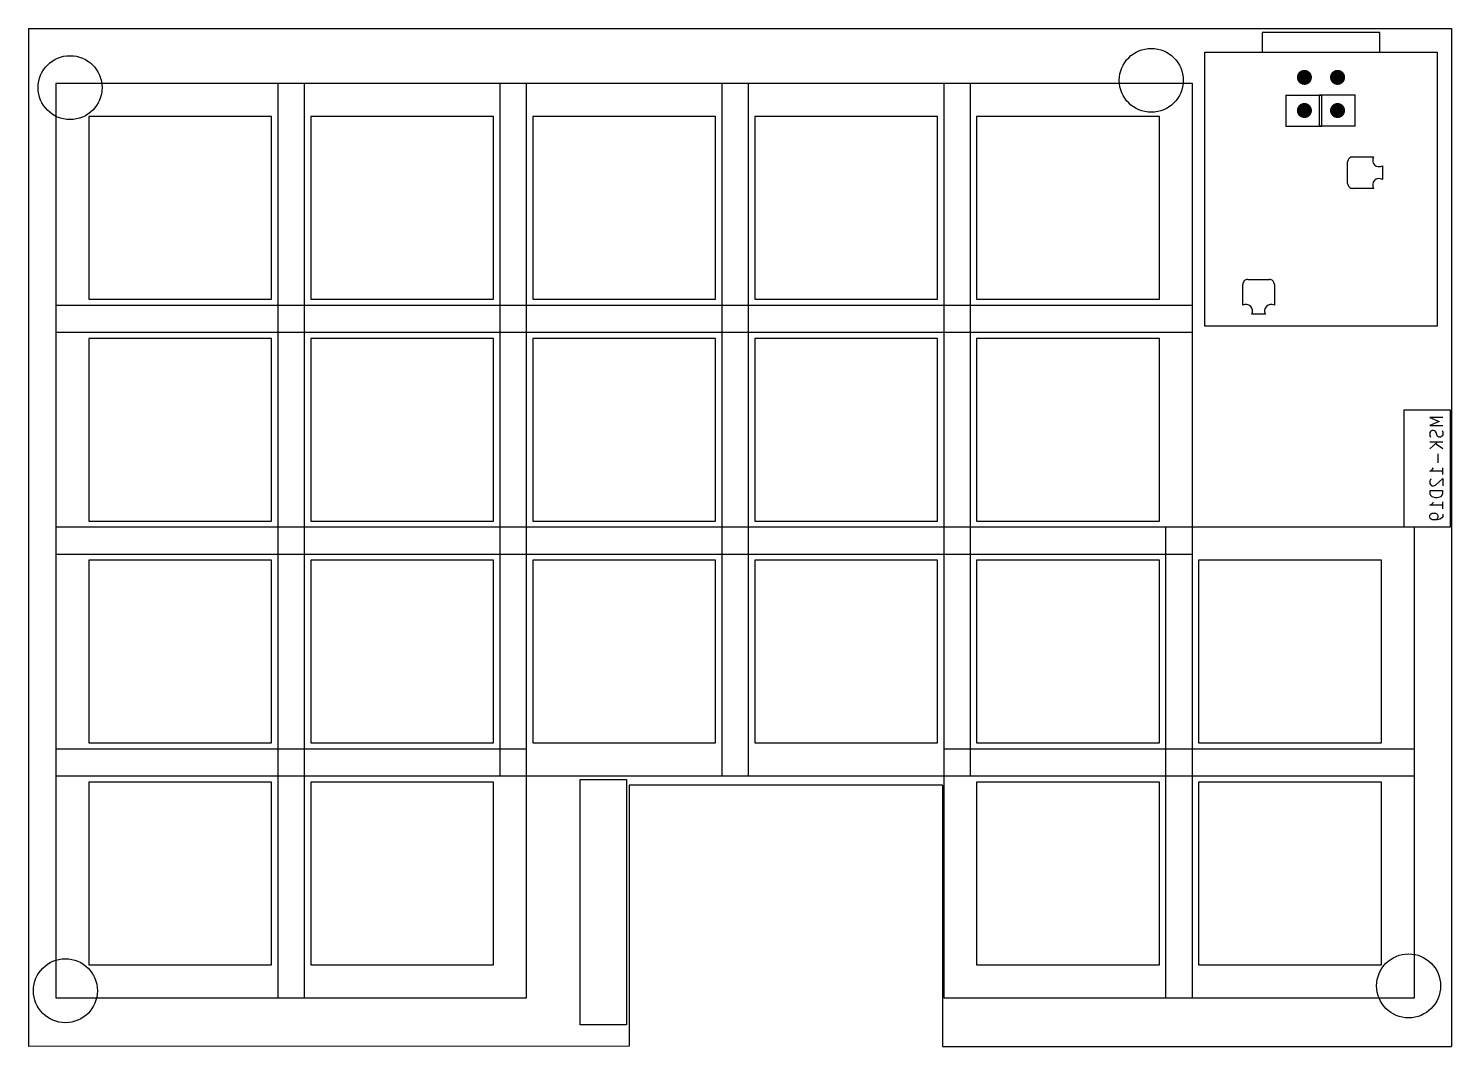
# Model space of a CAD drawing. Extents: x 95 to 204, y -129 to -51.
import ezdxf

# ---------------------------------------------------------------- set-up
doc = ezdxf.new("R2010")
doc.units = 0
doc.layers.add('BLACK', color=7, linetype='CONTINUOUS')

msp = doc.modelspace()

# ---------------------------------------------------------------- linework, layer by layer
at = {"layer": 'BLACK', "linetype": 'CONTINUOUS'}
for p, q in [((95, -51.025), (204, -51.025)), ((95, -51.025), (95, -129.025)), ((204, -51.025), (204, -129.025)), ((198.5, -51.344), (189.5, -51.344)), ((189.5, -51.344), (189.5, -52.844)), ((198.5, -52.844), (198.5, -51.344)), ((185.11, -73.844), (185.11, -52.844)), ((185.11, -52.844), (202.89, -52.844)), ((189.5, -52.844), (198.5, -52.844)), ((202.89, -52.844), (202.89, -73.844)), ((97.1006, -55.2419), (97.1006, -74.2919)), ((116.1506, -55.2419), (97.1006, -55.2419)), ((114.1006, -55.2419), (114.1006, -74.2919)), ((133.1506, -55.2419), (114.1006, -55.2419)), ((116.1506, -74.2919), (116.1506, -55.2419)), ((131.1006, -55.2419), (131.1006, -74.2919)), ((150.1506, -55.2419), (131.1006, -55.2419)), ((133.1506, -74.2919), (133.1506, -55.2419)), ((148.1006, -55.2419), (148.1006, -74.2919)), ((167.1506, -55.2419), (148.1006, -55.2419)), ((150.1506, -74.2919), (150.1506, -55.2419)), ((165.1006, -55.2419), (165.1006, -74.2919)), ((184.1506, -55.2419), (165.1006, -55.2419)), ((167.1506, -74.2919), (167.1506, -55.2419)), ((184.1506, -74.2919), (184.1506, -55.2419)), ((191.3153, -56.1248), (191.3153, -58.5248)), ((191.3153, -56.1248), (194.0653, -56.1248)), ((193.8592, -56.1194), (193.8592, -58.5194)), ((193.8592, -56.1194), (196.6092, -56.1194)), ((194.0653, -58.5248), (194.0653, -56.1248)), ((196.6092, -58.5194), (196.6092, -56.1194)), ((99.6256, -57.7669), (99.6256, -71.7669)), ((113.6256, -57.7669), (99.6256, -57.7669)), ((113.6256, -71.7669), (113.6256, -57.7669)), ((116.6256, -57.7669), (116.6256, -71.7669)), ((130.6256, -57.7669), (116.6256, -57.7669)), ((130.6256, -71.7669), (130.6256, -57.7669)), ((133.6256, -57.7669), (133.6256, -71.7669)), ((147.6256, -57.7669), (133.6256, -57.7669)), ((147.6256, -71.7669), (147.6256, -57.7669)), ((150.6256, -57.7669), (150.6256, -71.7669)), ((164.6256, -57.7669), (150.6256, -57.7669)), ((164.6256, -71.7669), (164.6256, -57.7669)), ((167.6256, -57.7669), (167.6256, -71.7669)), ((181.6256, -57.7669), (167.6256, -57.7669)), ((181.6256, -71.7669), (181.6256, -57.7669)), ((194.0653, -58.5248), (191.3153, -58.5248)), ((196.6092, -58.5194), (193.8592, -58.5194)), ((196.421753, -60.866247), (198.021953, -60.866247)), ((196.040753, -62.898247), (196.040753, -61.247247)), ((198.707753, -61.552047), (198.707753, -62.593447)), ((198.021953, -63.279247), (196.421753, -63.279247)), ((188.014753, -72.235953), (188.014753, -70.635753)), ((188.395753, -70.254753), (190.046753, -70.254753)), ((190.427753, -70.635753), (190.427753, -72.235953)), ((99.6256, -71.7669), (113.6256, -71.7669)), ((116.6256, -71.7669), (130.6256, -71.7669)), ((133.6256, -71.7669), (147.6256, -71.7669)), ((150.6256, -71.7669), (164.6256, -71.7669)), ((167.6256, -71.7669), (181.6256, -71.7669)), ((97.1006, -72.2419), (97.1006, -91.2919)), ((116.1506, -72.2419), (97.1006, -72.2419)), ((114.1006, -72.2419), (114.1006, -91.2919)), ((133.1506, -72.2419), (114.1006, -72.2419)), ((116.1506, -91.2919), (116.1506, -72.2419)), ((131.1006, -72.2419), (131.1006, -91.2919)), ((150.1506, -72.2419), (131.1006, -72.2419)), ((133.1506, -91.2919), (133.1506, -72.2419)), ((148.1006, -72.2419), (148.1006, -91.2919)), ((167.1506, -72.2419), (148.1006, -72.2419)), ((150.1506, -91.2919), (150.1506, -72.2419)), ((165.1006, -72.2419), (165.1006, -91.2919)), ((184.1506, -72.2419), (165.1006, -72.2419)), ((167.1506, -91.2919), (167.1506, -72.2419)), ((184.1506, -91.2919), (184.1506, -72.2419)), ((189.741953, -72.921753), (188.700553, -72.921753)), ((202.89, -73.844), (185.11, -73.844)), ((97.1006, -74.2919), (116.1506, -74.2919)), ((99.6256, -74.7669), (99.6256, -88.7669)), ((113.6256, -74.7669), (99.6256, -74.7669)), ((113.6256, -88.7669), (113.6256, -74.7669)), ((114.1006, -74.2919), (133.1506, -74.2919)), ((116.6256, -74.7669), (116.6256, -88.7669)), ((130.6256, -74.7669), (116.6256, -74.7669)), ((130.6256, -88.7669), (130.6256, -74.7669)), ((131.1006, -74.2919), (150.1506, -74.2919)), ((133.6256, -74.7669), (133.6256, -88.7669)), ((147.6256, -74.7669), (133.6256, -74.7669)), ((147.6256, -88.7669), (147.6256, -74.7669)), ((148.1006, -74.2919), (167.1506, -74.2919)), ((150.6256, -74.7669), (150.6256, -88.7669)), ((164.6256, -74.7669), (150.6256, -74.7669)), ((164.6256, -88.7669), (164.6256, -74.7669)), ((165.1006, -74.2919), (184.1506, -74.2919)), ((167.6256, -74.7669), (167.6256, -88.7669)), ((181.6256, -74.7669), (167.6256, -74.7669)), ((181.6256, -88.7669), (181.6256, -74.7669)), ((200.3825, -80.2315), (203.8825, -80.2315)), ((200.3825, -89.2315), (200.3825, -80.2315)), ((203.8825, -80.2315), (203.8825, -89.2315)), ((203.337319, -80.831499), (202.337319, -80.831499)), ((202.337319, -80.831499), (203.051604, -81.131499)), ((203.051604, -81.131499), (202.337319, -81.431499)), ((202.337319, -81.431499), (203.337319, -81.431499)), ((202.384938, -81.902927), (202.337319, -81.988642)), ((202.337319, -81.988642), (202.337319, -82.202927)), ((202.337319, -82.202927), (202.384938, -82.331499)), ((203.337319, -82.717213), (202.337319, -82.717213)), ((202.337319, -83.231499), (202.908747, -82.717213)), ((202.432557, -81.86007), (202.384938, -81.902927)), ((202.527795, -81.817213), (202.432557, -81.86007)), ((202.623033, -81.817213), (202.527795, -81.817213)), ((202.718271, -81.86007), (202.623033, -81.817213)), ((202.76589, -81.902927), (202.718271, -81.86007)), ((202.813509, -81.988642), (202.76589, -81.902927)), ((202.861128, -82.16007), (202.813509, -81.988642)), ((202.908747, -82.245785), (202.861128, -82.16007)), ((202.956366, -82.288642), (202.908747, -82.245785)), ((203.051604, -82.331499), (202.956366, -82.288642)), ((203.146842, -82.331499), (203.051604, -82.331499)), ((203.24208, -82.288642), (203.146842, -82.331499)), ((203.2897, -82.245785), (203.24208, -82.288642)), ((203.2897, -81.817213), (203.337319, -81.945785)), ((203.337319, -82.16007), (203.2897, -82.245785)), ((203.337319, -81.945785), (203.337319, -82.16007)), ((203.337319, -83.231499), (202.76589, -82.845785)), ((202.956366, -83.617213), (202.956366, -84.302928)), ((202.337319, -84.945785), (202.480176, -84.860071)), ((203.337319, -84.945785), (202.337319, -84.945785)), ((202.480176, -84.860071), (202.575414, -84.774356)), ((202.575414, -84.774356), (202.623033, -84.688642)), ((203.337319, -85.202928), (203.337319, -84.688642)), ((202.384938, -85.588642), (202.337319, -85.674357)), ((202.337319, -85.674357), (202.337319, -85.888642)), ((202.337319, -85.888642), (202.384938, -85.974357)), ((202.432557, -85.545785), (202.384938, -85.588642)), ((202.384938, -85.974357), (202.432557, -86.017214)), ((202.432557, -86.017214), (202.527795, -86.060071)), ((202.527795, -86.060071), (202.623033, -86.060071)), ((202.623033, -86.060071), (202.76589, -86.017214)), ((202.76589, -86.017214), (203.337319, -85.502928)), ((203.337319, -85.502928), (203.337319, -86.060071)), ((203.337319, -86.445785), (202.337319, -86.445785)), ((202.337319, -86.445785), (202.337319, -86.660071)), ((202.337319, -86.660071), (202.384938, -86.788642)), ((202.384938, -86.788642), (202.480176, -86.874357)), ((202.480176, -86.874357), (202.575414, -86.917214)), ((202.575414, -86.917214), (202.76589, -86.960071)), ((202.76589, -86.960071), (202.908747, -86.960071)), ((202.908747, -86.960071), (203.099223, -86.917214)), ((203.099223, -86.917214), (203.194461, -86.874357)), ((203.194461, -86.874357), (203.2897, -86.788642)), ((203.2897, -86.788642), (203.337319, -86.660071)), ((203.337319, -86.660071), (203.337319, -86.445785)), ((202.337319, -87.560071), (202.480176, -87.474357)), ((203.337319, -87.560071), (202.337319, -87.560071)), ((202.337319, -88.3315), (202.384938, -88.245785)), ((202.384938, -88.245785), (202.432557, -88.202928)), ((202.432557, -88.202928), (202.527795, -88.160071)), ((202.480176, -87.474357), (202.575414, -87.388642)), ((202.527795, -88.160071), (202.76589, -88.160071)), ((202.575414, -87.388642), (202.623033, -87.302928)), ((202.76589, -88.160071), (202.861128, -88.202928)), ((202.861128, -88.202928), (202.908747, -88.245785)), ((202.908747, -88.245785), (202.956366, -88.3315)), ((203.337319, -87.817214), (203.337319, -87.302928)), ((203.337319, -88.245785), (203.337319, -88.417214)), ((97.1006, -89.2419), (97.1006, -108.2919)), ((116.1506, -89.2419), (97.1006, -89.2419)), ((99.6256, -88.7669), (113.6256, -88.7669)), ((114.1006, -89.2419), (114.1006, -108.2919)), ((133.1506, -89.2419), (114.1006, -89.2419)), ((116.1506, -108.2919), (116.1506, -89.2419)), ((116.6256, -88.7669), (130.6256, -88.7669)), ((131.1006, -89.2419), (131.1006, -108.2919)), ((150.1506, -89.2419), (131.1006, -89.2419)), ((133.1506, -108.2919), (133.1506, -89.2419)), ((133.6256, -88.7669), (147.6256, -88.7669)), ((148.1006, -89.2419), (148.1006, -108.2919)), ((167.1506, -89.2419), (148.1006, -89.2419)), ((150.1506, -108.2919), (150.1506, -89.2419)), ((150.6256, -88.7669), (164.6256, -88.7669)), ((165.1006, -89.2419), (165.1006, -108.2919)), ((184.1506, -89.2419), (165.1006, -89.2419)), ((167.1506, -108.2919), (167.1506, -89.2419)), ((167.6256, -88.7669), (181.6256, -88.7669)), ((182.1006, -89.2419), (182.1006, -108.2919)), ((201.1506, -89.2419), (182.1006, -89.2419)), ((184.1506, -108.2919), (184.1506, -89.2419)), ((203.8825, -89.2315), (200.3825, -89.2315)), ((201.1506, -108.2919), (201.1506, -89.2419)), ((202.337319, -88.502928), (202.337319, -88.3315)), ((202.384938, -88.588643), (202.337319, -88.502928)), ((202.432557, -88.6315), (202.384938, -88.588643)), ((202.527795, -88.674357), (202.432557, -88.6315)), ((202.908747, -88.674357), (202.527795, -88.674357)), ((202.861128, -88.6315), (202.76589, -88.674357)), ((202.908747, -88.588643), (202.861128, -88.6315)), ((202.956366, -88.502928), (202.908747, -88.588643)), ((203.099223, -88.6315), (202.908747, -88.674357)), ((202.956366, -88.3315), (202.956366, -88.502928)), ((203.24208, -88.545785), (203.099223, -88.6315)), ((203.2897, -88.502928), (203.24208, -88.545785)), ((203.337319, -88.417214), (203.2897, -88.502928)), ((97.1006, -91.2919), (116.1506, -91.2919)), ((114.1006, -91.2919), (133.1506, -91.2919)), ((131.1006, -91.2919), (150.1506, -91.2919)), ((148.1006, -91.2919), (167.1506, -91.2919)), ((165.1006, -91.2919), (184.1506, -91.2919)), ((99.6256, -91.7669), (99.6256, -105.7669)), ((113.6256, -91.7669), (99.6256, -91.7669)), ((113.6256, -105.7669), (113.6256, -91.7669)), ((116.6256, -91.7669), (116.6256, -105.7669)), ((130.6256, -91.7669), (116.6256, -91.7669)), ((130.6256, -105.7669), (130.6256, -91.7669)), ((133.6256, -91.7669), (133.6256, -105.7669)), ((147.6256, -91.7669), (133.6256, -91.7669)), ((147.6256, -105.7669), (147.6256, -91.7669)), ((150.6256, -91.7669), (150.6256, -105.7669)), ((164.6256, -91.7669), (150.6256, -91.7669)), ((164.6256, -105.7669), (164.6256, -91.7669)), ((167.6256, -91.7669), (167.6256, -105.7669)), ((181.6256, -91.7669), (167.6256, -91.7669)), ((181.6256, -105.7669), (181.6256, -91.7669)), ((184.6256, -91.7669), (184.6256, -105.7669)), ((198.6256, -91.7669), (184.6256, -91.7669)), ((198.6256, -105.7669), (198.6256, -91.7669)), ((97.1006, -106.2419), (97.1006, -125.2919)), ((116.1506, -106.2419), (97.1006, -106.2419)), ((99.6256, -105.7669), (113.6256, -105.7669)), ((114.1006, -106.2419), (114.1006, -125.2919)), ((133.1506, -106.2419), (114.1006, -106.2419)), ((116.1506, -125.2919), (116.1506, -106.2419)), ((116.6256, -105.7669), (130.6256, -105.7669)), ((133.1506, -125.2919), (133.1506, -106.2419)), ((133.6256, -105.7669), (147.6256, -105.7669)), ((150.6256, -105.7669), (164.6256, -105.7669)), ((165.1006, -106.2419), (165.1006, -125.2919)), ((184.1506, -106.2419), (165.1006, -106.2419)), ((167.6256, -105.7669), (181.6256, -105.7669)), ((182.1006, -106.2419), (182.1006, -125.2919)), ((201.1506, -106.2419), (182.1006, -106.2419)), ((184.1506, -125.2919), (184.1506, -106.2419)), ((184.6256, -105.7669), (198.6256, -105.7669)), ((201.1506, -125.2919), (201.1506, -106.2419)), ((97.1006, -108.2919), (116.1506, -108.2919)), ((99.6256, -108.7669), (99.6256, -122.7669)), ((113.6256, -108.7669), (99.6256, -108.7669)), ((113.6256, -122.7669), (113.6256, -108.7669)), ((114.1006, -108.2919), (133.1506, -108.2919)), ((116.6256, -108.7669), (116.6256, -122.7669)), ((130.6256, -108.7669), (116.6256, -108.7669)), ((130.6256, -122.7669), (130.6256, -108.7669)), ((131.1006, -108.2919), (150.1506, -108.2919)), ((137.25, -108.5605), (140.8, -108.5605)), ((137.25, -127.3605), (137.25, -108.5605)), ((140.8, -108.5605), (140.8, -127.3605)), ((165, -109), (141, -109)), ((141, -109), (141, -129)), ((148.1006, -108.2919), (167.1506, -108.2919)), ((165, -109), (165, -129.025)), ((165.1006, -108.2919), (184.1506, -108.2919)), ((167.6256, -108.7669), (167.6256, -122.7669)), ((181.6256, -108.7669), (167.6256, -108.7669)), ((181.6256, -122.7669), (181.6256, -108.7669)), ((182.1006, -108.2919), (201.1506, -108.2919)), ((184.6256, -108.7669), (184.6256, -122.7669)), ((198.6256, -108.7669), (184.6256, -108.7669)), ((198.6256, -122.7669), (198.6256, -108.7669)), ((99.6256, -122.7669), (113.6256, -122.7669)), ((116.6256, -122.7669), (130.6256, -122.7669)), ((167.6256, -122.7669), (181.6256, -122.7669)), ((184.6256, -122.7669), (198.6256, -122.7669)), ((97.1006, -125.2919), (116.1506, -125.2919)), ((114.1006, -125.2919), (133.1506, -125.2919)), ((165.1006, -125.2919), (184.1506, -125.2919)), ((182.1006, -125.2919), (201.1506, -125.2919)), ((140.8, -127.3605), (137.25, -127.3605)), ((141, -129), (95, -129.025)), ((165, -129.025), (204, -129.025))]:
    msp.add_line(p, q, dxfattribs=at)
at = {"layer": 'BLACK', "const_width": 0.5765}
for points in [[(192.44175, -54.772, 1), (193.01825, -54.772, 1)], [(194.98175, -54.772, 1), (195.55825, -54.772, 1)], [(192.44175, -57.312, 1), (193.01825, -57.312, 1)], [(194.98175, -57.312, 1), (195.55825, -57.312, 1)]]:
    msp.add_lwpolyline(points, format="xyb", close=True, dxfattribs=at)
at = {"layer": 'BLACK'}
for centre in [(98.1892, -55.5607), (181.0023, -55), (200.7086, -124.3763), (97.832, -124.75)]:
    msp.add_circle(centre, 2.45, dxfattribs=at)
for centre, radius, start, end in [((196.421745, -61.247239), 0.380992, -270.00120309, -179.99879691), ((198.46, -61.114), 0.503256, -209.49186786, -60.50813214), ((196.421749, -62.898251), 0.380996, -180.00060154, -89.99939846), ((198.46, -63.031494), 0.503256, -299.49186786, -150.50813214), ((188.39575, -70.63575), 0.380997, -270.00045115, -179.99954885), ((190.04676, -70.63574), 0.380987, -0.00195501, 90.00105271), ((188.2625, -72.674), 0.503253, -29.49153157, 119.49127326), ((190.18, -72.674), 0.503256, -299.49186786, -150.50813214)]:
    msp.add_arc(centre, radius, start, end, dxfattribs=at)

doc.saveas('drawing.dxf')
